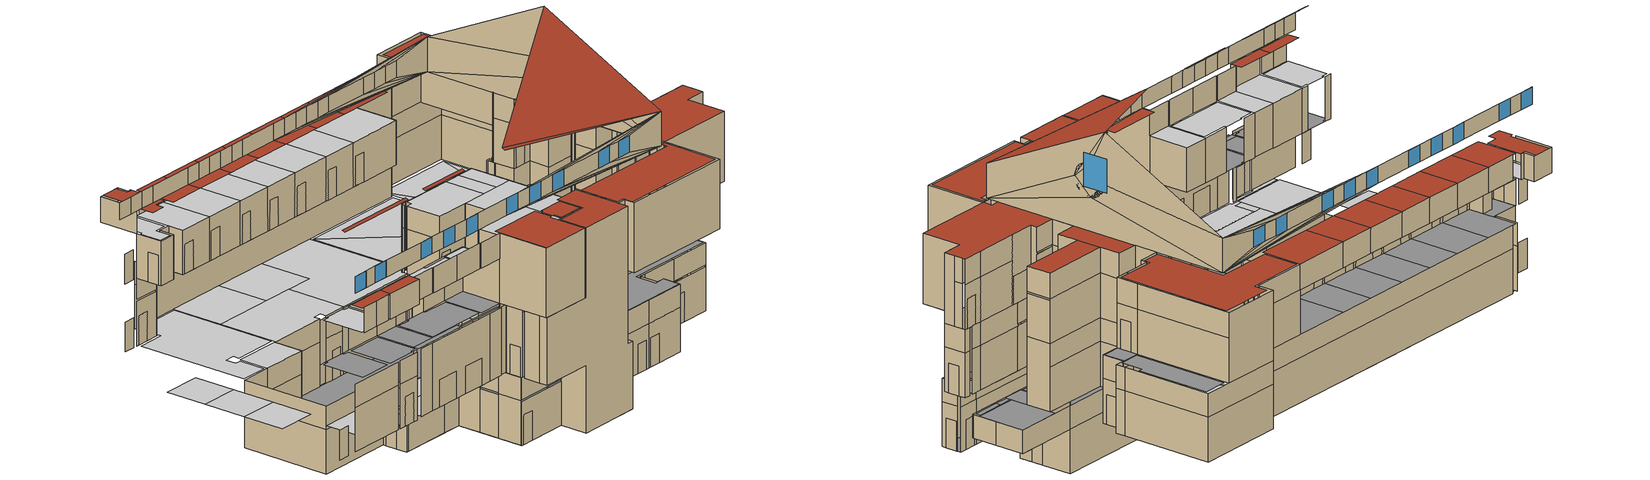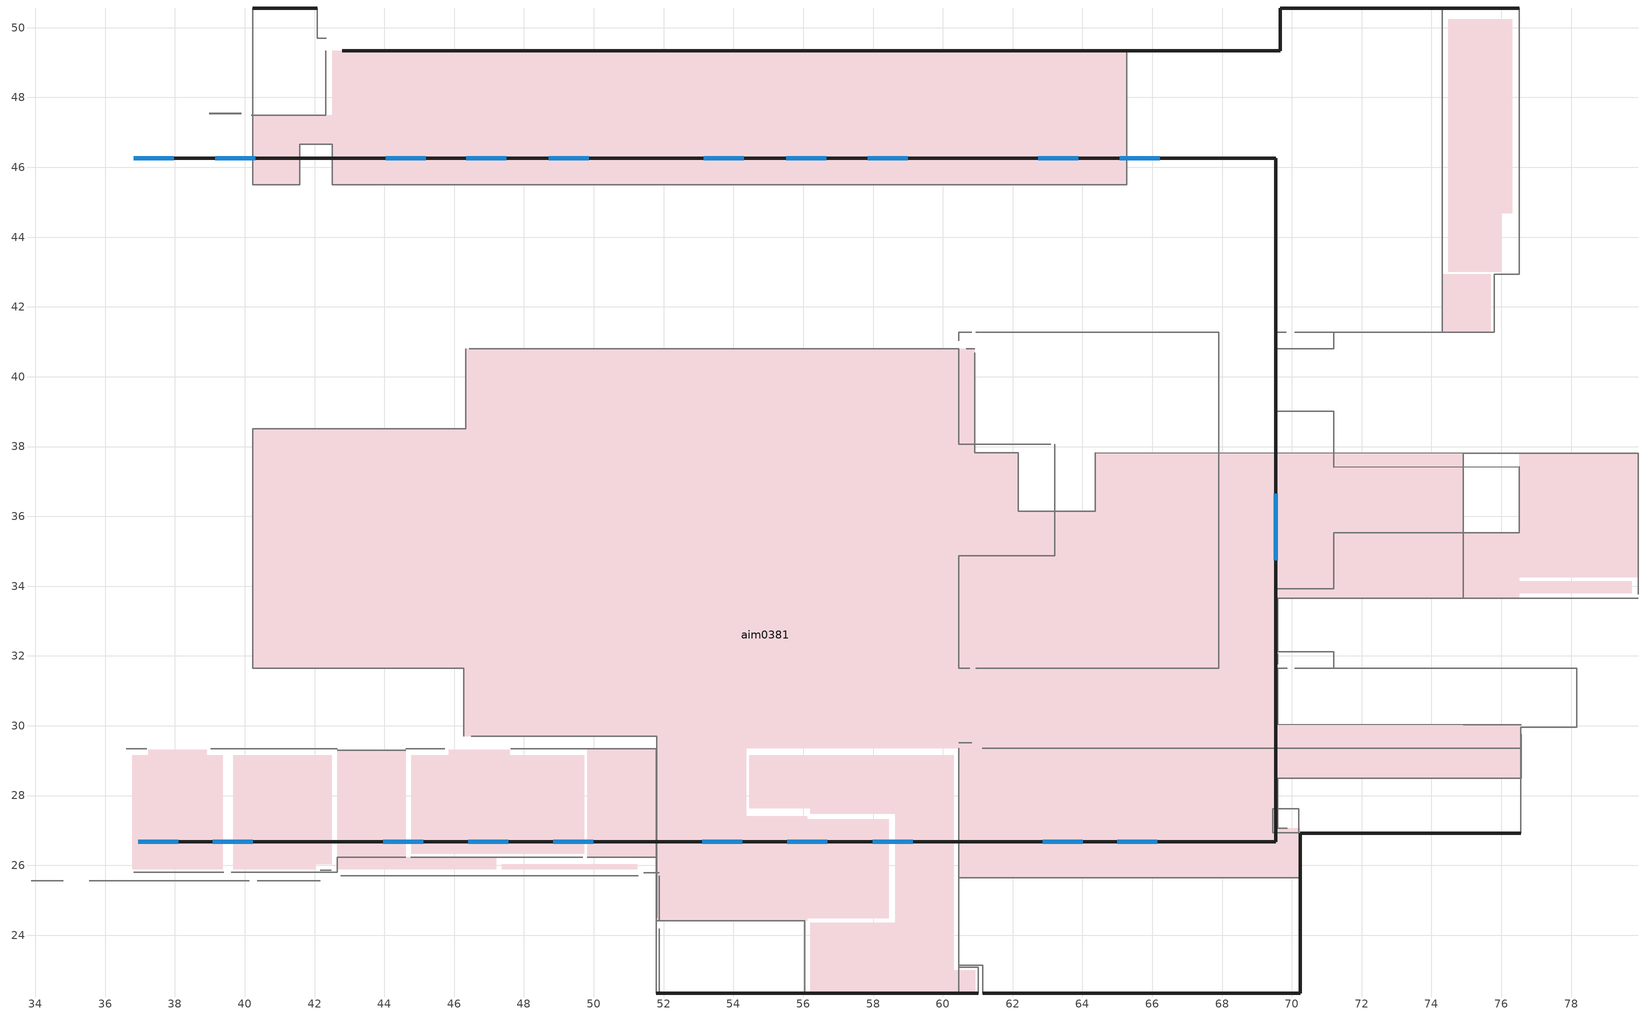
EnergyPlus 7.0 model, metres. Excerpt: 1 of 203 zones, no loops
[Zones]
aim0381
 floor to aim58890 (construction-32): 36.78,25.88 36.78,29.16 37.24,29.16 37.24,29.31 38.91,29.31 38.91,29.16 39.37,29.16 39.37,25.88 z154.23
 floor to aim59056 (construction-32): 39.67,25.88 39.67,29.16 42.49,29.16 42.49,26.04 42.04,26.04 42.04,25.88 z154.23
 floor ground (aim0083): 40.23,31.65 40.23,38.51 46.33,38.51 46.33,40.8 60.92,40.8 60.92,37.83 62.16,37.82 62.16,36.14 64.36,36.14 64.36,37.82 74.91,37.81 74.91,33.66 69.6,33.66 69.6,30.04 76.57,30.03 76.57,28.49 69.59,28.49 69.59,27.07 70.24,27.07 70.24,25.64 60.45,25.64 60.46,29.36 54.36,29.36 54.36,27.4 56.12,27.4 56.12,27.33 58.45,27.33 58.45,24.48 56.12,24.48 56.12,24.41 51.8,24.41 51.8,29.7 46.28,29.7 46.28,31.65 z144.48; 54.45,27.63 54.45,29.16 60.31,29.16 60.31,22.99 60.92,22.99 60.92,22.34 56.2,22.34 56.2,24.36 58.64,24.36 58.64,27.48 56.2,27.48 56.2,27.63 z144.48
 floor to aim10658 (construction-32): 40.23,45.5 40.23,47.5 42.51,47.5 42.51,46.66 41.58,46.66 41.58,45.5 z154.23
 floor to aim9965 (construction-32): 42.51,45.5 42.51,49.34 45.33,49.34 45.33,45.5 z154.23
 floor to aim6696 (construction-32): 42.65,25.88 42.65,26.24 47.2,26.24 47.2,25.88 z154.23
 floor to aim57907 (construction-32): 42.65,26.24 42.65,29.3 44.61,29.3 44.61,26.24 z154.23
 floor to aim57598 (construction-32): 44.78,26.34 44.78,29.16 45.84,29.16 45.84,29.31 47.6,29.31 47.6,29.16 49.73,29.16 49.73,26.34 z154.23
 floor to aim10010 (construction-32): 45.33,45.5 45.33,49.34 48.63,49.34 48.63,45.5 z154.23
 floor to aim6651 (construction-32): 47.37,25.88 47.37,26.04 51.25,26.04 51.25,25.88 z154.23
 floor to aim10055 (construction-32): 48.63,45.5 48.63,49.34 51.56,49.34 51.56,45.5 z154.23
 floor to aim57470 (construction-32): 49.82,26.24 49.82,29.34 51.8,29.34 51.8,26.24 z154.23
 floor to aim10100 (construction-32): 51.56,45.5 51.56,49.34 54.47,49.34 54.47,45.5 z154.23
 floor to aim10145 (construction-32): 54.47,45.5 54.47,49.34 57.78,49.34 57.78,45.5 z154.23
 floor to aim10190 (construction-32): 57.78,45.5 57.78,49.34 60.7,49.34 60.7,45.5 z154.23
 floor to aim6214 (construction-32): 60.46,25.73 60.46,29.36 76.56,29.36 76.56,28.7 69.38,28.7 69.38,27.02 70.24,27.02 70.24,25.73 z149.35
 floor to aim17124 (construction-32): 60.46,32.14 60.46,34.87 64.2,34.87 64.2,33.42 65.16,33.42 65.16,31.65 60.94,31.65 60.94,32.14 z149.35; 64.36,33.66 64.36,34.87 64.96,34.87 64.96,33.66 z149.35
 floor to aim16129 (construction-32): 60.46,38.07 60.46,40.8 60.92,40.8 60.92,38.07 z149.35
 floor to aim10235 (construction-32): 60.7,45.5 60.7,49.34 65.27,49.34 65.28,45.5 z154.23
 floor to aim16808 (construction-32): 63.2,34.87 63.2,36.14 64.36,36.14 64.36,34.87 z149.35; 64.36,34.87 64.36,37.82 67.9,37.82 67.9,34.87 z149.35
 floor to aim17083 (construction-32): 65.16,31.65 65.16,34.87 67.9,34.87 67.9,31.65 z149.35
 floor to aim17004 (construction-32): 71.43,33.8 71.43,35.32 74.78,35.32 74.78,33.8 z149.35; 74.91,33.66 74.91,35.53 76.51,35.53 76.51,33.66 z149.35
 floor to aim28510 (construction-32): 74.31,41.28 74.31,42.93 75.7,42.93 75.7,41.28 z154.23
 floor to aim8145 (construction-32): 74.48,43.01 74.48,50.24 76.31,50.24 76.31,44.69 76,44.69 76,43.01 z154.23
 floor to aim17332 (construction-32): 76.51,33.8 76.51,34.14 77.61,34.14 77.61,33.8 z149.35
 floor to aim7985 (construction-32): 76.51,34.26 76.51,37.81 79.92,37.81 79.92,34.26 z149.35
 floor to aim8025 (construction-32): 77.61,33.8 77.61,34.14 79.74,34.14 79.74,33.8 z149.35
 wall outside (construction-12): 37.97,46.26 36.82,46.26 / 36.96,26.67 38.11,26.67 z159.97:161.18; 39.09,26.67 40.25,26.67 / 40.31,46.26 39.15,46.26 / 47.5,46.26 46.34,46.26 / 46.41,26.67 47.56,26.67 / 53.11,26.67 54.27,26.67 / 54.3,46.26 53.15,46.26 z159.98:161.2; 43.97,26.67 45.12,26.67 / 45.18,46.26 44.03,46.26 / 49.86,46.26 48.7,46.26 / 48.84,26.67 50,26.67 / 56.67,46.26 55.51,46.26 / 55.55,26.67 56.7,26.67 / 59,46.26 57.85,46.26 / 57.99,26.67 59.14,26.67 / 63.88,46.26 62.72,46.26 / 62.86,26.67 64.02,26.67 / 65,26.67 66.15,26.67 / 66.22,46.26 65.06,46.26 z159.97:161.19; 69.54,33.99,162.88 69.54,34,162.76 69.54,34.02,162.64 69.54,34.05,162.52 69.54,34.09,162.4 69.54,34.14,162.29 69.54,34.21,162.19 69.54,34.28,162.09 69.54,34.37,162 69.54,34.46,161.92 69.54,34.56,161.85 69.54,34.67,161.79 69.54,34.79,161.74 69.54,34.9,161.7 69.54,35.02,161.68 69.54,35.15,161.67 69.54,35.27,161.67 69.54,35.39,161.68 69.54,35.51,161.7 69.54,35.63,161.74 69.54,35.75,161.79 69.54,35.85,161.85 69.54,35.96,161.92 69.54,36.05,162 69.54,36.13,162.09 69.54,36.21,162.19 69.54,36.28,162.29 69.54,36.33,162.4 69.54,36.37,162.52 69.54,36.4,162.64 69.54,36.42,162.76 69.54,36.43,162.88 69.54,36.42,163.01 69.54,36.4,163.13 69.54,36.37,163.25 69.54,36.33,163.36 69.54,36.28,163.48 69.54,36.21,163.58 69.54,36.13,163.68 69.54,36.05,163.77 69.54,35.96,163.85 69.54,35.85,163.92 69.54,35.75,163.98 69.54,35.63,164.03 69.54,35.51,164.06 69.54,35.39,164.09 69.54,35.27,164.1 69.54,35.15,164.1 69.54,35.02,164.09 69.54,34.9,164.06 69.54,34.79,164.03 69.54,34.67,163.98 69.54,34.56,163.92 69.54,34.46,163.85 69.54,34.37,163.77 69.54,34.28,163.68 69.54,34.21,163.58 69.54,34.14,163.48 69.54,34.09,163.36 69.54,34.05,163.25 69.54,34.02,163.13 69.54,34,163.01
 wall outside (aim0014): 42.08,50.56 40.23,50.56 / 69.67,49.34 65.27,49.34 60.7,49.34 57.78,49.34 54.47,49.34 51.56,49.34 48.63,49.34 45.33,49.34 42.79,49.34 z157.43:159.26; 76.51,50.56 69.67,50.56 69.67,49.34 42.79,49.34 z149.35:152.55; 76.51,50.56 69.67,50.56 69.67,49.34 42.79,49.34 z152.55:154.23; 51.8,22.34 55.87,22.34 / 61.15,22.34 70.24,22.34 70.24,26.92 76.56,26.92 / 74.31,50.56 69.67,50.56 69.67,49.34 z154.23:159.26; 57.85,46.26 56.67,46.26 / 56.7,26.67 57.99,26.67 / 62.72,46.26 59,46.26 / 59.14,26.67 62.86,26.67 / 65.06,46.26 63.88,46.26 / 64.02,26.67 65,26.67 z159.97:161.19; 69.67,49.34 65.27,49.34 z154.23:157.43; 70.24,25.64 70.24,26.92 z144.48:147.68; 70.24,25.64 70.24,26.92 z147.68:149.35; 37.97,46.26,159.97 37.97,46.26,161.18 39.15,46.26,161.2 39.15,46.26,159.98; 38.11,26.67,159.97 39.09,26.67,159.98 39.09,26.67,161.2 38.11,26.67,161.18; 40.25,26.67,159.98 43.97,26.67,159.97 43.97,26.67,161.19 40.25,26.67,161.2; 40.31,46.26,159.98 40.31,46.26,161.2 44.03,46.26,161.19 44.03,46.26,159.97; 45.12,26.67,159.97 46.41,26.67,159.98 46.41,26.67,161.2 45.12,26.67,161.19; 45.18,46.26,159.97 45.18,46.26,161.19 46.34,46.26,161.2 46.34,46.26,159.98; 47.5,46.26,159.98 47.5,46.26,161.2 48.7,46.26,161.19 48.7,46.26,159.97; 47.56,26.67,159.98 48.84,26.67,159.97 48.84,26.67,161.19 47.56,26.67,161.2; 49.86,46.26,159.97 49.86,46.26,161.19 53.15,46.26,161.2 53.15,46.26,159.98; 50,26.67,159.97 53.11,26.67,159.98 53.11,26.67,161.2 50,26.67,161.19; 51.87,22.34,149.35 56.04,22.34,149.35 56.04,22.34,144.48 61.02,22.34,144.48 61.02,22.34,149.35 60.46,22.34,149.35 60.46,22.34,154.23 60.46,22.34,159.26 56.03,22.34,159.26 56.03,22.34,154.23 51.87,22.34,154.23; 53.11,26.67,159.98 69.54,26.67,159.26 55.55,26.67,159.97 54.27,26.67,159.98; 53.15,46.26,159.98 54.3,46.26,159.98 55.51,46.26,159.97 69.54,46.26,159.26; 54.27,26.67,159.98 55.55,26.67,159.97 55.55,26.67,161.19 54.27,26.67,161.2; 54.27,26.67,161.2 55.55,26.67,161.19 56.7,26.67,161.19 69.54,26.67,161.76; 54.3,46.26,159.98 54.3,46.26,161.2 55.51,46.26,161.19 55.51,46.26,159.97; 54.3,46.26,161.2 69.54,46.26,161.76 56.67,46.26,161.19 55.51,46.26,161.19; 55.51,46.26,159.97 56.67,46.26,159.97 57.85,46.26,159.97 69.54,46.26,159.26; 55.55,26.67,159.97 69.54,26.67,159.26 57.99,26.67,159.97 56.7,26.67,159.97; 57.85,46.26,159.97 59,46.26,159.97 62.72,46.26,159.97 69.54,46.26,159.26; 57.99,26.67,161.19 59.14,26.67,161.19 62.86,26.67,161.19 69.54,26.67,161.76; 59,46.26,161.19 69.54,46.26,161.76 63.88,46.26,161.19 62.72,46.26,161.19; 59.14,26.67,159.97 69.54,26.67,159.26 64.02,26.67,159.97 62.86,26.67,159.97; 62.72,46.26,159.97 63.88,46.26,159.97 65.06,46.26,159.97 69.54,46.26,159.26; 62.86,26.67,161.19 64.02,26.67,161.19 65,26.67,161.19 69.54,26.67,161.76; 63.88,46.26,161.19 69.54,46.26,161.76 66.22,46.26,161.19 65.06,46.26,161.19; 64.02,26.67,159.97 69.54,26.67,159.26 66.15,26.67,159.97 65,26.67,159.97; 65,26.67,161.19 66.15,26.67,161.19 69.54,26.67,161.76; 65.06,46.26,159.97 66.22,46.26,159.97 69.54,46.26,159.26; 66.15,26.67,159.97 69.54,26.67,159.26 69.54,26.67,161.76 66.15,26.67,161.19; 66.22,46.26,159.97 66.22,46.26,161.19 69.54,46.26,161.76 69.54,46.26,159.26; 69.54,26.67,159.26 69.54,35.27,161.67 69.54,33.99,162.88; 69.54,26.67,159.26 69.54,46.26,159.26 69.54,35.27,161.67; 69.54,26.67,159.26 69.54,33.99,162.88 69.54,36.47,166.65 69.54,26.67,161.76; 69.54,33.99,162.88 69.54,35.27,164.1 69.54,36.47,166.65; 69.54,35.27,161.67 69.54,46.26,159.26 69.54,46.26,161.76 69.54,36.43,162.88; 69.54,35.27,164.1 69.54,36.43,162.88 69.54,46.26,161.76 69.54,36.47,166.65
 wall to aim6531 (construction-31): 33.88,25.56 34.8,25.56 / 40.88,25.56 41.79,25.56 z149.35:151.49; 35.55,25.56 40.13,25.56 z149.35:152.55; 40.88,25.56,149.35 40.88,25.56,151.49 41.79,25.56,151.49 41.79,25.56,149.35 42.16,25.56,149.35 42.16,25.56,152.55 40.36,25.56,152.55 40.36,25.56,149.35
 wall to aim6571 (construction-31): 35.55,25.56 40.13,25.56 / 40.36,25.56 42.16,25.56 z152.55:154.23
 wall to aim58890 (construction-31): 36.61,29.34 37.19,29.34 / 39.02,29.34 39.61,29.34 z154.23:157.43
 wall to aim6871 (construction-31): 36.82,25.81 38.11,25.81 z157.43:159.26
 wall to aim6741 (construction-31): 38.11,25.81 39.4,25.81 / 39.61,25.81 42.65,25.81 z157.43:159.26
 wall to aim10450 (construction-31): 39.9,47.53 38.99,47.53 z149.35:151.49; 39.9,47.55 38.99,47.55 z154.23:156.36; 40.23,50.56 40.23,47.55 z157.43:159.26
 wall to aim59056 (construction-31): 39.61,29.34 42.65,29.34 z154.23:157.43
 wall to aim10581 (construction-31): 42.32,47.5 40.19,47.5 z152.73:154.23; 41.31,47.5 40.39,47.5 z149.35:151.49; 42.32,49.34 42.32,47.5 z149.35:152.55; 42.32,49.34 42.32,47.5 z152.55:154.23; 40.19,47.5,149.35 40.19,47.5,152.58 42.32,47.5,152.58 42.32,47.5,149.35 41.31,47.5,149.35 41.31,47.5,151.49 40.39,47.5,151.49 40.39,47.5,149.35
 wall to aim15365 (construction-31): 40.23,38.51 40.23,31.65 46.28,31.65 z144.48:147.68; 40.23,38.51 40.23,31.65 46.28,31.65 46.28,29.7 z147.68:149.35; 46.28,31.44 46.28,30.52 z144.48:146.61; 46.28,29.7,147.68 46.28,31.65,147.68 46.28,31.65,144.48 46.28,31.44,144.48 46.28,31.44,146.61 46.28,30.52,146.61 46.28,30.52,144.48 46.28,29.7,144.48
 wall to aim9221 (construction-31): 42.65,38.51 40.23,38.51 z144.48:147.68
 wall to aim9438 (construction-31): 42.65,38.51 40.23,38.51 z147.68:149.35
 wall to aim10658 (construction-31): 42.51,46.66 41.58,46.66 41.58,45.5 40.23,45.5 z154.23:157.43; 40.23,45.71 40.23,46.63 z154.23:156.36; 40.23,45.5,154.23 40.23,45.71,154.23 40.23,45.71,156.36 40.23,46.63,156.36 40.23,46.63,154.23 40.23,47.55,154.23 40.23,47.55,157.43 40.23,45.5,157.43
 wall to aim10402 (construction-31): 42.34,49.7 42.08,49.7 42.08,50.56 z157.43:159.26
 wall to aim18526 (construction-31): 42.16,25.86 42.47,25.86 / 42.75,25.71 43.94,25.71 z149.35:154.23
 wall to aim9965 (construction-31): 42.51,45.5 42.51,46.66 z154.23:157.43; 43.65,45.5 42.74,45.5 z154.23:156.36; 42.51,45.5,154.23 42.51,45.5,157.43 45.33,45.5,157.43 45.33,45.5,154.23 43.65,45.5,154.23 43.65,45.5,156.36 42.74,45.5,156.36 42.74,45.5,154.23
 wall to aim6831 (construction-31): 42.65,25.81 42.65,26.24 44.61,26.24 / 44.76,26.24 47.2,26.24 z157.43:159.26
 wall to aim57907 (construction-31): 42.65,29.3 44.61,29.3 z154.23:157.43
 wall to aim49198 (construction-31): 46.33,40.8 46.33,38.51 42.65,38.51 z144.48:147.68
 wall to aim16524 (construction-31): 46.33,40.8 46.33,38.51 42.65,38.51 z147.68:149.35
 wall to aim6411 (construction-31): 44.7,25.71 46.53,25.71 / 47.44,25.71 49.27,25.71 z149.35:151.33; 43.94,25.71,149.35 44.7,25.71,149.35 44.7,25.71,151.33 46.53,25.71,151.33 46.53,25.71,149.35 47.44,25.71,149.35 47.44,25.71,151.33 49.27,25.71,151.33 49.27,25.71,149.35 50.03,25.71,149.35 50.03,25.71,154.23 43.94,25.71,154.23
 wall to aim57598 (construction-31): 44.61,29.34 45.72,29.34 / 47.63,29.34 49.82,29.34 z154.23:157.43
 wall to aim10010 (construction-31): 46.46,45.5 45.55,45.5 z154.23:156.36; 45.33,45.5,154.23 45.33,45.5,157.43 48.63,45.5,157.43 48.63,45.5,154.23 46.46,45.5,154.23 46.46,45.5,156.36 45.55,45.5,156.36 45.55,45.5,154.23
 wall to aim49580 (construction-31): 51.13,40.8 46.43,40.8 z144.48:147.68; 53.39,40.8 52.47,40.8 z144.48:146.61; 51.8,40.8,147.68 53.65,40.8,147.68 53.65,40.8,144.48 53.39,40.8,144.48 53.39,40.8,146.61 52.47,40.8,146.61 52.47,40.8,144.48 51.8,40.8,144.48
 wall to aim15680 (construction-31): 51.13,40.8 46.43,40.8 / 53.65,40.8 51.8,40.8 z147.68:149.35
 wall to aim41931 (construction-31): 46.49,29.7 50.3,29.7 z144.48:147.68
 wall to aim17971 (construction-31): 46.49,29.7 50.3,29.7 z147.68:149.35
 wall to aim6651 (construction-31): 47.2,26.24 49.69,26.24 / 49.82,26.24 51.8,26.24 z157.43:159.26; 51.8,26.24 51.8,22.34 z154.23:159.26
 wall to aim10055 (construction-31): 49.75,45.5 48.84,45.5 z154.23:156.36; 48.63,45.5,154.23 48.63,45.5,157.43 51.56,45.5,157.43 51.56,45.5,154.23 49.75,45.5,154.23 49.75,45.5,156.36 48.84,45.5,156.36 48.84,45.5,154.23
 wall to aim57470 (construction-31): 49.82,29.34 51.8,29.34 51.8,26.24 z154.23:157.43
 wall to aim6371 (construction-31): 50.03,25.71 51.28,25.71 / 51.43,25.79 51.87,25.79 / 51.87,24.19 51.87,22.97 z149.35:154.23; 51.87,25.44 51.87,24.53 z149.35:151.49; 51.87,24.42,149.35 51.87,24.42,154.23 51.87,25.71,154.23 51.87,25.71,149.35 51.87,25.44,149.35 51.87,25.44,151.49 51.87,24.53,151.49 51.87,24.53,149.35
 wall to aim41330 (construction-31): 50.3,29.7 51.8,29.7 51.8,27.89 z144.48:147.68
 wall to aim17930 (construction-31): 50.3,29.7 51.8,29.7 51.8,27.89 z147.68:149.35
 wall to aim49731 (construction-31): 51.8,40.8 51.13,40.8 z144.55:149.13
 wall to aim10100 (construction-31): 52.69,45.5 51.77,45.5 z154.23:156.36; 51.56,45.5,154.23 51.56,45.5,157.43 54.47,45.5,157.43 54.47,45.5,154.23 52.69,45.5,154.23 52.69,45.5,156.36 51.77,45.5,156.36 51.77,45.5,154.23
 wall to aim5677 (construction-31): 51.8,24.41 56.04,24.41 z147.78:149.35; 52.01,24.41 52.92,24.41 z144.48:146.61; 56.04,24.41 56.04,22.34 z144.48:149.35; 51.8,24.41,144.48 52.01,24.41,144.48 52.01,24.41,146.61 52.92,24.41,146.61 52.92,24.41,144.48 56.04,24.41,144.48 56.04,24.41,147.63 51.8,24.41,147.63
 wall to aim5722 (construction-31): 51.8,26.32 51.8,24.51 z144.48:147.68
 wall to aim6054 (construction-31): 51.8,26.32 51.8,24.51 z147.68:149.35
 wall to aim18300 (construction-31): 51.8,27.89 51.8,26.32 z144.48:147.63; 51.8,27.89 51.8,26.32 z147.78:149.35
 wall to aim6331 (construction-31): 51.87,22.97 51.87,22.34 z149.35:154.23
 wall to aim9356 (construction-31): 60.46,40.8 53.65,40.8 z144.48:147.63; 60.46,40.8 53.65,40.8 z147.78:149.35
 wall to aim10145 (construction-31): 55.63,45.5 54.71,45.5 z154.23:156.36; 54.47,45.5,154.23 54.47,45.5,157.43 57.78,45.5,157.43 57.78,45.5,154.23 55.63,45.5,154.23 55.63,45.5,156.36 54.71,45.5,156.36 54.71,45.5,154.23
 wall to aim10190 (construction-31): 58.91,45.5 57.99,45.5 z154.23:156.36; 57.78,45.5,154.23 57.78,45.5,157.43 60.7,45.5,157.43 60.7,45.5,154.23 58.91,45.5,154.23 58.91,45.5,156.36 57.99,45.5,156.36 57.99,45.5,154.23
 wall to aim5497 (construction-31): 61.02,22.34 61.02,23.08 60.45,23.08 z144.48:147.68; 60.45,23.25 60.45,24.17 / 62.57,25.64 63.48,25.64 z144.48:146.61; 60.45,23.25,144.48 60.45,23.25,146.61 60.45,24.17,146.61 60.45,24.17,144.48 60.45,25.64,144.48 60.45,25.64,147.68 60.45,23.08,147.68 60.45,23.08,144.48; 62.57,25.64,144.48 62.57,25.64,146.61 63.48,25.64,146.61 63.48,25.64,144.48 63.7,25.64,144.48 63.7,25.64,147.68 60.45,25.64,147.68 60.45,25.64,144.48
 wall to aim6014 (construction-31): 61.02,22.34 61.02,23.08 60.45,23.08 60.45,25.64 63.7,25.64 z147.68:149.35
 wall to aim6611 (construction-31): 60.46,22.34 60.46,23.14 61.15,23.14 61.15,22.34 z154.23:159.26
 wall to aim6291 (construction-31): 60.46,22.34 60.46,22.83 z149.35:154.23
 wall to aim6214 (construction-31): 60.46,22.99 60.46,29.36 / 60.46,29.51 60.82,29.51 z149.35:152.55; 60.46,22.99 60.46,29.36 / 60.46,29.51 60.82,29.51 / 61.13,29.36 76.56,29.36 z152.55:154.23; 68.47,29.36 69.39,29.36 / 69.82,29.36 70.73,29.36 z149.35:151.49; 61.13,29.36,149.35 68.47,29.36,149.35 68.47,29.36,151.49 69.39,29.36,151.49 69.39,29.36,149.35 69.82,29.36,149.35 69.82,29.36,151.49 70.73,29.36,151.49 70.73,29.36,149.35 76.56,29.36,149.35 76.56,29.36,152.55 61.13,29.36,152.55
 wall to aim26067 (construction-31): 60.77,31.65 60.46,31.65 z149.35:152.55; 60.46,31.65 60.46,32.14 z149.5:153.93; 60.77,31.65 60.46,31.65 z152.55:154.23
 wall to aim17124 (construction-31): 60.46,32.14 60.46,34.87 / 65.16,31.65 60.94,31.65 z149.35:152.55; 60.67,34.87 61.59,34.87 z149.35:151.49; 60.67,34.87,149.35 60.67,34.87,151.49 61.59,34.87,151.49 61.59,34.87,149.35 63.2,34.87,149.35 63.2,34.87,152.58 60.46,34.87,152.58 60.46,34.87,149.35
 wall to aim26222 (construction-31): 60.46,32.14 60.46,34.87 / 65.16,31.65 60.94,31.65 z152.55:154.23; 60.46,34.87 63.2,34.87 z152.73:154.23
 wall to aim16129 (construction-31): 60.46,38.07 60.46,40.8 / 60.94,41.27 65.16,41.28 z149.35:152.55; 61.59,38.07 60.67,38.07 z149.35:151.49; 60.46,38.07,149.35 60.46,38.07,152.55 63.09,38.07,152.55 63.09,38.07,149.35 61.59,38.07,149.35 61.59,38.07,151.49 60.67,38.07,151.49 60.67,38.07,149.35
 wall to aim25120 (construction-31): 63.09,38.07 60.46,38.07 60.46,40.8 / 60.94,41.27 65.16,41.28 z152.55:154.23
 wall to aim25079 (construction-31): 60.46,41.03 60.46,41.27 60.83,41.27 z149.35:152.55; 60.46,41.03 60.46,41.27 60.83,41.27 z152.55:154.23
 wall to aim45914 (construction-31): 60.92,40.8 60.67,40.8 z144.48:149.35
 wall to aim10235 (construction-31): 61.83,45.5 60.91,45.5 z154.23:156.36; 65.27,49.34 65.28,45.5 z154.23:157.43; 60.7,45.5,154.23 60.7,45.5,157.43 65.28,45.5,157.43 65.28,45.5,154.23 61.83,45.5,154.23 61.83,45.5,156.36 60.91,45.5,156.36 60.91,45.5,154.23
 wall to aim16612 (construction-31): 62.16,37.82 60.92,37.83 z144.48:147.68; 62.16,37.82 60.92,37.83 z147.68:149.35; 60.92,38.07 60.92,38.99 z144.48:146.61; 60.92,37.83,144.48 60.92,38.07,144.48 60.92,38.07,146.61 60.92,38.99,146.61 60.92,38.99,144.48 60.92,39.56,144.48 60.92,39.56,149.35 60.92,37.83,149.35
 wall to aim7484 (construction-31): 60.92,39.56 60.92,40.68 z144.48:149.35; 74.91,37.81 64.36,37.82 z144.48:147.68; 79.92,37.81 74.91,37.81 64.36,37.82 z147.68:149.35
 wall to aim45316 (construction-31): 64.36,37.82 64.36,36.14 62.16,36.14 z144.48:147.68; 62.16,36.66 62.16,37.57 z144.48:146.61; 62.16,36.14,144.48 62.16,36.66,144.48 62.16,36.66,146.61 62.16,37.57,146.61 62.16,37.57,144.48 62.16,37.82,144.48 62.16,37.82,147.68 62.16,36.14,147.68
 wall to aim16887 (construction-31): 64.36,37.82 64.36,36.14 62.16,36.14 62.16,37.82 z147.68:149.35
 wall to aim16808 (construction-31): 63.2,35.08 63.2,35.99 z149.35:151.49; 67.9,38.07 67.9,34.87 z149.35:152.55; 63.2,34.87,149.35 63.2,35.08,149.35 63.2,35.08,151.49 63.2,35.99,151.49 63.2,35.99,149.35 63.2,38.07,149.35 63.2,38.07,152.55 63.2,34.87,152.55
 wall to aim25988 (construction-31): 63.2,34.87 63.2,38.07 / 67.9,38.07 67.9,34.87 z152.55:154.23
 wall to aim5452 (construction-31): 65.74,25.64 66.66,25.64 z144.48:146.61; 65.74,25.64,144.48 65.74,25.64,146.61 66.66,25.64,146.61 66.66,25.64,144.48 66.87,25.64,144.48 66.87,25.64,147.68 63.7,25.64,147.68 63.7,25.64,144.48
 wall to aim5974 (construction-31): 63.7,25.64 66.87,25.64 z147.68:149.35
 wall to aim17083 (construction-31): 67.9,31.65 65.16,31.65 z149.35:152.55; 67.9,32.78 67.9,31.87 z149.35:151.49; 67.9,31.65,152.55 67.9,34.87,152.55 67.9,34.87,149.35 67.9,32.78,149.35 67.9,32.78,151.49 67.9,31.87,151.49 67.9,31.87,149.35 67.9,31.65,149.35
 wall to aim25947 (construction-31): 67.9,34.87 67.9,31.65 65.16,31.65 z152.55:154.23
 wall to aim16088 (construction-31): 65.16,41.28 66.5,41.28 z149.35:152.55
 wall to aim25620 (construction-31): 65.16,41.28 66.5,41.28 z152.55:154.23
 wall to aim16047 (construction-31): 66.5,41.28 67.9,41.28 z149.35:152.55; 67.9,41.06 67.9,40.15 z149.35:151.49; 67.9,38.07,152.55 67.9,41.28,152.55 67.9,41.28,149.35 67.9,41.06,149.35 67.9,41.06,151.49 67.9,40.15,151.49 67.9,40.15,149.35 67.9,38.07,149.35
 wall to aim25579 (construction-31): 66.5,41.28 67.9,41.28 67.9,38.07 z152.55:154.23
 wall to aim5407 (construction-31): 67.07,25.64 67.99,25.64 z144.48:146.61; 67.07,25.64,144.48 67.07,25.64,146.61 67.99,25.64,146.61 67.99,25.64,144.48 70.24,25.64,144.48 70.24,25.64,147.68 66.87,25.64,147.68 66.87,25.64,144.48
 wall to aim5934 (construction-31): 66.87,25.64 70.24,25.64 z147.68:149.35
 wall to aim56523 (construction-31): 69.45,26.93 69.45,27.62 70.2,27.62 70.19,26.93 69.45,26.93 z154.23:159.26
 wall to aim23002 (construction-31): 69.87,31.65 69.55,31.65 69.55,32.25 z149.35:152.55; 69.87,31.65 69.55,31.65 69.55,32.25 z152.55:154.23
 wall to aim17004 (construction-31): 69.55,32.39 69.55,33.93 / 71.2,33.93 71.2,35.53 76.51,35.53 / 76.51,31.65 72.6,31.65 z149.35:152.55; 69.82,33.93 70.73,33.93 z149.35:151.49; 69.82,33.93,149.35 69.82,33.93,151.49 70.73,33.93,151.49 70.73,33.93,149.35 71.2,33.93,149.35 71.2,33.93,152.55 69.55,33.93,152.55 69.55,33.93,149.35
 wall to aim22809 (construction-31): 69.55,32.39 69.55,33.93 71.2,33.93 71.2,35.53 76.51,35.53 / 76.51,31.65 72.6,31.65 z152.55:154.23
 wall to aim15953 (construction-31): 69.55,39.01 69.55,40.54 / 76.51,37.42 71.2,37.41 71.2,39.01 / 72.66,41.28 75.8,41.28 z149.35:152.55; 70.62,39.01 69.7,39.01 z149.35:151.49; 69.55,39.01,152.55 71.2,39.01,152.55 71.2,39.01,149.35 70.62,39.01,149.35 70.62,39.01,151.49 69.7,39.01,151.49 69.7,39.01,149.35 69.55,39.01,149.35
 wall to aim21643 (construction-31): 76.51,37.42 71.2,37.41 71.2,39.01 69.55,39.01 69.55,40.54 / 72.66,41.28 75.8,41.28 z152.55:154.23
 wall to aim21526 (construction-31): 69.55,40.67 69.55,41.28 69.84,41.28 z149.35:152.55; 69.55,40.67 69.55,41.28 69.84,41.28 z152.55:154.23
 wall to aim30089 (construction-31): 69.55,32.13 69.55,33.93 / 71.2,33.93 71.2,35.53 76.51,35.53 / 76.51,31.65 73.18,31.65 z154.23:157.43; 71.2,32.13 69.55,32.13 z154.23:157.3; 69.77,33.93 70.68,33.93 z154.23:156.36; 69.77,33.93,154.23 69.77,33.93,156.36 70.68,33.93,156.36 70.68,33.93,154.23 71.2,33.93,154.23 71.2,33.93,157.43 69.55,33.93,157.43 69.55,33.93,154.23
 wall to aim30211 (construction-31): 69.55,32.13 69.55,33.93 71.2,33.93 71.2,35.53 76.51,35.53 / 76.51,31.65 73.18,31.65 z157.43:159.26; 71.2,32.13 69.55,32.13 z157.45:159.26
 wall to aim29271 (construction-31): 69.55,39.01 69.55,40.8 71.2,40.8 / 76.51,37.42 71.2,37.41 71.2,39.01 / 73.29,41.28 74.31,41.28 z154.23:157.43; 70.69,39.01 69.78,39.01 z154.23:156.36; 69.55,39.01,157.43 71.2,39.01,157.43 71.2,39.01,154.23 70.69,39.01,154.23 70.69,39.01,156.36 69.78,39.01,156.36 69.78,39.01,154.23 69.55,39.01,154.23
 wall to aim29317 (construction-31): 76.51,37.42 71.2,37.41 71.2,39.01 69.55,39.01 69.55,40.8 71.2,40.8 / 73.29,41.28 74.31,41.28 z157.43:159.26
 wall to aim18259 (construction-31): 69.87,27.07 69.59,27.07 69.59,28.49 z144.48:147.68; 69.87,27.07 69.59,27.07 69.59,28.49 z147.68:149.35; 69.59,28.49 70.08,28.49 z144.48:147.63; 69.59,28.49 70.08,28.49 z147.78:149.35
 wall to aim38115 (construction-31): 74.91,30.04 69.6,30.04 69.6,31.65 / 69.6,33.66 74.91,33.66 z144.48:147.68; 69.6,32.42 69.6,33.34 z144.48:146.61; 69.6,32.42,144.48 69.6,32.42,146.61 69.6,33.34,146.61 69.6,33.34,144.48 69.6,33.66,144.48 69.6,33.66,147.68 69.6,32.14,147.68 69.6,32.14,144.48
 wall to aim17496 (construction-31): 74.91,30.04 69.6,30.04 69.6,31.65 / 69.6,32.14 69.6,33.66 74.91,33.66 z147.68:149.35
 wall to aim38716 (construction-31): 69.6,31.76 69.6,32.06 z144.48:147.68; 69.6,31.76 69.6,32.06 z147.68:149.35
 wall to aim7325 (construction-31): 70.08,28.49 73.16,28.49 z147.78:149.35; 72.04,28.49 72.95,28.49 z144.48:146.61; 70.08,28.49,144.48 72.04,28.49,144.48 72.04,28.49,146.61 72.95,28.49,146.61 72.95,28.49,144.48 73.16,28.49,144.48 73.16,28.49,147.63 70.08,28.49,147.63
 wall to aim17543 (construction-31): 72.6,31.65 70.08,31.65 z149.35:152.58; 72.6,31.65 70.08,31.65 z152.73:154.23
 wall to aim16006 (construction-31): 70.08,41.28 72.57,41.28 z152.73:154.23; 70.43,41.28 72.26,41.28 z149.35:151.49; 70.43,41.28,149.35 70.43,41.28,151.49 72.26,41.28,151.49 72.26,41.28,149.35 72.57,41.28,149.35 72.57,41.28,152.58 70.08,41.28,152.58 70.08,41.28,149.35
 wall to aim30328 (construction-31): 71.2,31.65 71.2,32.13 z154.23:159.26; 73.06,31.65 71.33,31.65 z154.23:156.26; 71.2,31.65,159.26 73.18,31.65,159.26 73.18,31.65,154.23 73.06,31.65,154.23 73.06,31.65,156.26 71.33,31.65,156.26 71.33,31.65,154.23 71.2,31.65,154.23
 wall to aim29434 (construction-31): 71.2,40.8 71.2,41.28 73.14,41.28 z154.23:157.43; 71.2,40.8 71.2,41.28 73.14,41.28 z157.43:159.26
 wall to aim7280 (construction-31): 73.16,28.49 76.57,28.49 z147.78:149.35; 73.37,28.49 74.29,28.49 z144.48:146.61; 73.16,28.49,144.48 73.37,28.49,144.48 73.37,28.49,146.61 74.29,28.49,146.61 74.29,28.49,144.48 76.57,28.49,144.48 76.57,28.49,147.63 73.16,28.49,147.63
 wall to aim28510 (construction-31): 74.31,41.51 74.31,42.42 / 77.95,31.65 77.03,31.65 z154.23:156.36; 76.51,35.53 76.51,37.42 z154.23:157.3; 74.31,41.28,154.23 74.31,41.51,154.23 74.31,41.51,156.36 74.31,42.42,156.36 74.31,42.42,154.23 74.31,42.93,154.23 74.31,42.93,157.43 74.31,41.28,157.43; 76.51,31.65,157.43 78.16,31.65,157.43 78.16,31.65,154.23 77.95,31.65,154.23 77.95,31.65,156.36 77.03,31.65,156.36 77.03,31.65,154.23 76.51,31.65,154.23
 wall to aim28669 (construction-31): 74.31,41.28 74.31,42.93 / 78.16,31.65 76.51,31.65 z157.43:159.26; 76.51,35.53 76.51,37.42 z157.45:159.26
 wall to aim8145 (construction-31): 74.31,42.93 74.31,50.56 z154.23:157.43; 74.31,42.93 74.31,50.56 z157.43:159.26
 wall to aim37585 (construction-31): 76.04,30.03 75.13,30.04 z144.48:146.61; 74.91,30.04,147.68 76.57,30.03,147.68 76.57,30.03,144.48 76.04,30.03,144.48 76.04,30.03,146.61 75.13,30.04,146.61 75.13,30.04,144.48 74.91,30.04,144.48
 wall to aim17373 (construction-31): 76.57,30.03 74.91,30.04 / 74.91,33.66 79.92,33.66 z147.68:149.35
 wall to aim37698 (construction-31): 74.91,34.62 74.91,35.54 z144.48:146.61; 74.91,33.66,144.48 74.91,34.62,144.48 74.91,34.62,146.61 74.91,35.54,146.61 74.91,35.54,144.48 74.91,37.81,144.48 74.91,37.81,147.68 74.91,33.66,147.68
 wall to aim15850 (construction-31): 75.8,41.51 75.8,42.42 z149.35:151.49; 75.8,42.93 76.51,42.93 76.51,43.63 z149.35:152.55; 75.8,41.28,149.35 75.8,41.51,149.35 75.8,41.51,151.49 75.8,42.42,151.49 75.8,42.42,149.35 75.8,42.93,149.35 75.8,42.93,152.55 75.8,41.28,152.55
 wall to aim19735 (construction-31): 75.8,41.28 75.8,42.93 76.51,42.93 76.51,43.63 z152.55:154.23
 wall to aim17332 (construction-31): 77.39,31.65 76.51,31.65 z149.35:152.55; 77.39,31.65 76.51,31.65 z152.55:154.23
 wall to aim7985 (construction-31): 76.51,35.53 76.51,37.42 z149.35:154.23
 wall to aim8678 (construction-31): 76.51,43.63 76.51,50.56 z149.35:152.55
 wall to aim8832 (construction-31): 76.51,43.63 76.51,50.56 z152.55:154.23
 wall to aim7223 (construction-31): 76.56,29.36 76.56,29.96 z149.35:152.55; 76.56,29.36 76.56,29.96 78.16,29.96 z152.55:154.23; 76.56,26.92 76.56,29.96 z154.23:159.26; 76.57,28.49 76.57,29.76 z147.68:149.35; 76.57,28.8 76.57,29.71 z144.48:146.61; 76.82,29.96 77.73,29.96 z149.35:151.49; 76.82,29.96 77.73,29.96 z154.23:156.36; 76.82,29.96,149.35 76.82,29.96,151.49 77.73,29.96,151.49 77.73,29.96,149.35 78.16,29.96,149.35 78.16,29.96,152.55 76.56,29.96,152.55 76.56,29.96,149.35; 76.82,29.96,154.23 76.82,29.96,156.36 77.73,29.96,156.36 77.73,29.96,154.23 78.16,29.96,154.23 78.16,29.96,159.26 76.56,29.96,159.26 76.56,29.96,154.23; 76.57,28.8,144.48 76.57,28.8,146.61 76.57,29.71,146.61 76.57,29.71,144.48 76.57,29.76,144.48 76.57,29.76,147.68 76.57,28.49,147.68 76.57,28.49,144.48
 wall to aim8025 (construction-31): 78.16,31.65 77.69,31.65 z149.35:152.55; 78.16,29.96 78.16,31.65 77.69,31.65 z152.55:154.23; 78.16,30.25 78.16,31.17 z149.35:151.49; 78.16,29.96,149.35 78.16,30.25,149.35 78.16,30.25,151.49 78.16,31.17,151.49 78.16,31.17,149.35 78.16,31.65,149.35 78.16,31.65,152.55 78.16,29.96,152.55
 wall to aim28288 (construction-31): 78.16,29.96 78.16,30.74 z154.23:159.26
 wall to aim8357 (construction-31): 78.16,30.74 78.16,31.43 z154.23:157.43
 wall to aim8482 (construction-31): 78.16,30.74 78.16,31.43 z157.43:159.26
 wall to aim7705 (construction-31): 79.92,33.77 79.92,35.61 z147.68:149.35
 wall to aim7665 (construction-31): 79.92,35.61 79.92,37.81 z147.68:149.35
 window (aim0109): 37.97,46.26 36.83,46.26 / 36.96,26.67 38.1,26.67 z159.97:161.17; 39.09,26.67 40.24,26.67 / 40.31,46.26 39.16,46.26 / 47.5,46.26 46.35,46.26 / 46.41,26.67 47.55,26.67 / 53.11,26.67 54.26,26.67 / 54.3,46.26 53.16,46.26 z159.98:161.19; 43.97,26.67 45.11,26.67 / 45.18,46.26 44.04,46.26 / 49.86,46.26 48.71,46.26 / 48.84,26.67 49.99,26.67 / 56.67,46.26 55.52,46.26 / 55.55,26.67 56.69,26.67 / 59,46.26 57.86,46.26 / 57.99,26.67 59.13,26.67 / 63.88,46.26 62.73,46.26 / 62.86,26.67 64.01,26.67 / 65,26.67 66.14,26.67 / 66.22,46.26 65.07,46.26 z159.97:161.18; 69.54,34.75 69.54,36.65 z162.33:164.76
 ceiling to aim17215 (construction-32): 38.58,31.65 38.58,34.83 35.54,34.83 35.54,31.65 z149.35
 ceiling to aim16691 (construction-32): 38.58,34.83 38.58,38.11 35.54,38.11 35.54,34.83 z149.35
 ceiling to aim16176 (construction-32): 38.58,38.11 38.58,41.28 35.54,41.28 35.54,38.11 z149.35
 ceiling to aim58890 (aim0068): 39.39,25.95 39.39,29.13 38.94,29.13 38.94,29.28 37.28,29.28 37.28,29.13 36.75,29.13 36.75,25.95 z157.43
 ceiling to aim18012 (construction-32): 37.78,26.02 42.17,26.02 42.17,29.7 37.78,29.7 z149.35
 ceiling to aim6134 (construction-32): 40.21,25.58 40.21,25.73 42.04,25.73 42.04,25.88 37.85,25.88 37.85,25.58 z149.35
 ceiling to aim59056 (aim0068): 42.65,25.81 42.65,29.34 39.61,29.34 39.61,25.81 z157.43
 ceiling to aim10658 (aim0068): 41.39,45.64 41.39,46.84 42.3,46.84 42.3,49.63 41.84,49.63 41.84,50.23 40.48,50.23 40.48,47.29 40.33,47.29 40.33,45.64 z157.43
 ceiling to aim9438 (construction-32): 42.49,38.67 42.49,40.65 42.04,40.65 42.04,41.49 42.8,41.49 42.8,41.03 46.3,41.03 46.3,49.18 42.49,49.18 42.49,47.27 40.36,47.27 40.36,38.67 z149.35
 ceiling to aim6094 (construction-32): 42.8,26.04 42.8,25.88 46.82,25.88 46.82,27.89 42.83,27.89 42.83,26.32 42.17,26.32 42.17,26.04 z149.35
 ceiling to aim18441 (construction-32): 42.83,26.32 42.83,27.89 42.17,27.89 42.17,26.32 z149.35
 ceiling to aim17971 (construction-32): 50.3,27.89 50.3,29.7 42.17,29.7 42.17,27.89 z149.35
 ceiling to aim9965 (aim0068): 45.33,45.5 45.33,49.34 42.51,49.34 42.51,45.5 z157.43
 ceiling to aim57907 (aim0068): 44.61,26.24 44.61,29.3 42.65,29.3 42.65,26.24 z157.43
 ceiling to aim16524 (construction-32): 46.33,38.51 46.33,40.8 42.65,40.8 42.65,38.51 z149.35
 ceiling to aim57598 (aim0068): 49.69,26.39 49.69,29.13 47.57,29.13 47.57,29.28 45.9,29.28 45.9,29.13 44.76,29.13 44.76,26.39 z157.43
 ceiling to aim10010 (aim0068): 48.63,45.5 48.63,49.34 45.33,49.34 45.33,45.5 z157.43
 ceiling to aim15680 (construction-32): 51.13,40.8 51.13,41.28 51.8,41.28 51.8,40.8 53.65,40.8 53.65,45.37 46.43,45.37 46.43,40.8 z149.35
 ceiling to aim9478 (construction-32): 51.26,45.37 51.26,49.34 46.43,49.34 46.43,45.37 z149.35
 ceiling to aim6054 (construction-32): 51.25,25.88 51.25,26.04 51.8,26.04 51.8,26.32 51.14,26.32 51.14,27.89 47.15,27.89 47.15,25.88 z149.35
 ceiling to aim10055 (aim0068): 51.56,45.5 51.56,49.34 48.63,49.34 48.63,45.5 z157.43
 ceiling to aim57470 (aim0068): 51.8,26.24 51.8,29.34 49.82,29.34 49.82,26.24 z157.43
 ceiling to aim17930 (construction-32): 51.8,27.89 51.8,29.7 50.3,29.7 50.3,27.89 z149.35
 ceiling to aim18300 (construction-32): 51.8,26.32 51.8,27.89 51.14,27.89 51.14,26.32 z149.35
 ceiling to aim9518 (construction-32): 55.83,45.37 55.83,49.34 51.26,49.34 51.26,45.37 z149.35
 ceiling to aim10100 (aim0068): 54.47,45.5 54.47,49.34 51.56,49.34 51.56,45.5 z157.43
 ceiling to aim5677 (construction-32): 56.04,22.34 56.04,24.41 52.01,24.41 52.01,22.34 z149.35
 ceiling to aim9356 (construction-32): 60.46,40.8 60.46,41.25 60.92,41.25 60.92,49.34 55.83,49.34 55.83,45.37 53.65,45.37 53.65,40.8 z149.35
 ceiling to aim10145 (aim0068): 57.78,45.5 57.78,49.34 54.47,49.34 54.47,45.5 z157.43
 ceiling to aim10190 (aim0068): 60.7,45.5 60.7,49.34 57.78,49.34 57.78,45.5 z157.43
 ceiling to aim6214 (construction-32): 61.23,23.29 61.23,22.34 69.6,22.34 69.6,22.99 70.24,22.99 70.24,26.87 69.22,26.87 69.22,27.48 61.23,27.48 61.23,26.87 60.46,26.87 60.46,23.29 z154.23; 60.92,27.18 60.92,27.48 60.46,27.48 60.46,27.18 z154.23; 70.37,27.79 70.37,26.92 76.56,26.92 76.56,29.36 60.46,29.36 60.46,27.79 z154.23
 ceiling to aim26222 (construction-32): 60.94,32.14 60.94,31.65 65.16,31.65 65.16,34.87 60.46,34.87 60.46,32.14 z154.23
 ceiling to aim25120 (construction-32): 65.16,38.07 65.16,41.28 60.94,41.27 60.94,40.8 60.46,40.8 60.46,38.07 z154.23
 ceiling to aim10235 (aim0068): 65.28,45.5 65.27,49.34 60.7,49.34 60.7,45.5 z157.43
 ceiling to aim7484 (construction-32): 68.01,41.49 61.08,49.18 61.08,41.49 z149.35; 68.01,41.49 69.61,42.86 69.61,49.18 61.08,49.18 z149.35; 71.13,37.91 71.13,38.82 69.38,38.82 68.01,37.91 z149.35; 69.38,38.82 69.38,41.49 68.01,41.49 68.01,37.91 z149.35; 69.38,41.49 69.61,42.86 68.01,41.49 z149.35; 75.7,41.49 74.02,42.86 72.04,42.86 69.38,41.49 z149.35; 72.04,42.86 70.67,42.86 69.61,42.86 69.38,41.49 z149.35; 70.67,43.01 72.04,43.01 69.91,50.24 69.91,43.01 z149.35; 72.04,43.01 74.02,43.01 76.31,50.24 69.91,50.24 z149.35; 72.04,42.86 72.04,43.01 70.67,43.01 70.67,42.86 z149.35; 75.39,42.86 75.39,43.01 74.02,43.01 74.02,42.86 z149.35; 75.7,41.49 75.7,42.86 75.39,42.86 74.02,42.86 z149.35; 75.39,43.01 76.31,43.01 76.31,50.24 74.02,43.01 z149.35
 ceiling to aim16887 (construction-32): 63.2,36.14 63.2,37.82 62.16,37.82 62.16,36.14 z149.35
 ceiling to aim25988 (construction-32): 67.9,34.87 67.9,38.07 63.2,38.07 63.2,34.87 z154.23
 ceiling to aim25947 (construction-32): 67.9,31.65 67.9,34.87 65.16,34.87 65.16,31.65 z154.23
 ceiling to aim25620 (construction-32): 66.5,38.07 66.5,41.28 65.16,41.28 65.16,38.07 z154.23
 ceiling to aim25579 (construction-32): 67.9,38.07 67.9,41.28 66.5,41.28 66.5,38.07 z154.23
 ceiling to aim6174 (construction-32): 70.24,22.34 70.24,22.99 69.6,22.99 69.6,22.34 z154.23
 ceiling to aim17496 (construction-32): 74.91,30.04 74.91,31.65 69.6,31.65 69.6,30.04 z149.35
 ceiling to aim17543 (construction-32): 71.2,31.65 71.2,32.13 70.22,32.13 70.22,31.65 z154.23
 ceiling to aim16006 (construction-32): 71.2,40.8 71.2,41.28 70.22,41.28 70.22,40.8 z154.23
 ceiling to aim37698 (aim0068): 79.92,33.66 79.92,37.81 74.91,37.81 74.91,33.66 z147.68
 ceiling to aim17373 (construction-32): 76.46,30.22 76.46,30.07 78.06,30.07 78.06,31.44 75.09,31.44 75.09,30.22 z149.35
 roof outside (aim0073): 36.61,25.81 39.61,25.81 39.61,26.67 36.61,26.67 z159.26; 38.97,29.14,162.99 45.74,29.14,162.99 45.74,29.34,163.09 38.97,29.34,163.09; 39.61,25.81 42.65,25.81 42.65,26.67 39.61,26.67 z159.26; 40.29,46.26 41.43,46.26 41.43,46.88 42.34,46.88 42.34,49.62 41.89,49.62 41.89,50.56 40.52,50.56 40.52,47.34 40.29,47.34 z159.26; 42.51,46.26 45.33,46.26 45.33,49.34 42.51,49.34 z159.26; 45.33,46.26 48.63,46.26 48.63,49.34 45.33,49.34 z159.26; 47.56,29.14,162.99 51.75,29.14,162.99 51.75,29.34,163.09 47.56,29.34,163.09; 48.63,46.26 51.56,46.26 51.56,49.34 48.63,49.34 z159.26; 51.56,46.26 54.47,46.26 54.47,49.34 51.56,49.34 z159.26; 51.86,22.34 55.89,22.34 55.89,25.28 56.05,25.28 56.05,26.67 51.86,26.67 z159.26; 54.47,46.26 57.78,46.26 57.78,49.34 54.47,49.34 z159.26; 56,29.14,162.99 69.54,26.67,161.76 56,29.34,163.09; 56,29.34,163.09 69.54,26.67,161.76 69.54,36.47,166.65; 56.05,22.34 60.46,22.34 60.46,26.67 58.45,26.67 58.45,24.46 56.05,24.46 z159.26; 56.2,25.28 56.35,25.28 56.35,24.67 58.33,24.67 58.33,26.35 56.35,26.35 56.35,26.19 56.2,26.19 z159.26; 57.78,46.26 60.7,46.26 60.7,49.34 57.78,49.34 z159.26; 60.61,23.3 61.22,23.3 61.22,22.54 70.06,22.54 70.06,26.8 69.75,26.8 69.75,26.35 60.61,26.35 z159.26; 60.7,46.26 65.27,46.26 65.27,49.34 60.7,49.34 z159.26; 65.41,46.5 69.75,46.5 69.75,41.03 71.12,41.03 71.12,41.48 74.17,41.48 74.17,50.23 69.9,50.23 69.9,49.17 65.41,49.17 z159.26; 69.54,27.62 70.2,27.62 70.19,26.92 76.56,26.92 76.56,29.96 78.16,29.96 78.16,31.65 71.2,31.65 71.2,32.13 69.54,32.13 z159.26; 69.54,33.93 71.2,33.93 71.2,39.01 69.54,39.01 z159.26; 71.2,35.53 76.51,35.53 76.51,37.42 71.2,37.41 z159.26
[Site:Location]
Waltham  MA United States: Latitude {deg}=42.408; Longitude {deg}=-71.2527; Time Zone {hr}=-5.93773; Elevation {m}=45
[Site:GroundTemperature:BuildingSurface]
18.89, 18.92, 19.02, 19.12, 19.21, 19.23, 19.07, 19.32, 19.09, 19.21, 19.13, 18.96
[SizingPeriod:DesignDay] Day of Month=21; Humidity Indicating Type=Wet-Bulb
Name | Maximum Dry-Bulb Temperature {C} | Wet-Bulb at Max {C} | Barometric Pressure {Pa} | Wind Speed {m/s} | Wind Direction {deg} | Month | Day Type | Daily Dry-Bulb Temperature Range {deltaC} | Barometric Pressure {Pa}}
GBS_04R20_265135 Winter | -13.7 | -13.7 | 99400 | 7.5 | 320 | 1 | WinterDesignDay
GBS_04R20_265135 Summer | 30.7 | 21.9 |  | 0 | 0 | 7 | SummerDesignDay | 8.5 | 99800
[BUILDING]
Project Name: Building Azimuth=0; Building Terrain=Suburbs; Loads Convergence Tolerance=4E-02; Temperature Convergence Tolerance=4E-01; Solar Distribution=MinimalShadowing; Max Number of Warmup Days=25; Minimum Number of Warmup Days=6
[MATERIAL]
aim0017: Rough, 0.2032, 0.53, 1280, 840, 0.9, 0.75, 0.75
aim0076: Rough, 0.1016, 0.89, 1920, 790, 0.9, 0.75, 0.75
aim0086: Rough, 0.0127, 0.06, 288, 1380, 0.9, 0.75, 0.75
aim0092: Rough, 0.2, 1.9, 2300, 840, 0.9, 0.75, 0.75
mat-353: Smooth, 0.01588, 0.160266, 800.923, 837.36, 0.9, 0.75, 0.75
mat-264: Smooth, 0.10159, 1.3112, 2242.58, 837.36, 0.9, 0.75, 0.75
mat-266: Smooth, 0.20321, 1.3112, 2242.58, 837.36, 0.9, 0.75, 0.75
mat-403: Smooth, 0.08891, 0.0467298, 9.61108, 837.36, 0.9, 0.75, 0.75
[MATERIAL:AirGap]
mat-464: 0.109188
[CONSTRUCTION]
aim0109: CLEAR 6MM, AIR 6MM, CLEAR 6MM
aim0014: aim0017, aim0017
aim0068: aim0017
aim0073: aim0076
aim0083: aim0086, aim0092
construction-31: mat-353, mat-464, mat-353
construction-32: mat-264
construction-12: mat-266, mat-403
[WindowMaterial:Glazing]
CLEAR 6MM; CLEAR 6MM: SpectralAverage, , .006, .775, .071, .071, .881, .08, .08, 0, .84, .84, .9
[WindowMaterial:Gas] Gas Type=Air; Thickness {m}=0.0063
AIR 6MM; AIR 6MM
[ZONE]
aim0381: 0, 0, 0, 0, 1, 1, 3.71275, 17397.9, 4685.98
[PEOPLE]
people-aim0381: aim0381, aim0136, People, 39.2465, 0.5, 0.555556, aim0381-peep-activ-level
[LIGHTS]
lights-aim0381: Zone=aim0381; Schedule=aim0130; Design Level Calculation Method=LightingLevel; Design Level=65571.4; Return Air Fraction=0; Fraction Radiant=0.35; Fraction Visible=0.25; Fraction Replaceable.=0; LightEndUseKey=GeneralLights
[ElectricEquipment]
electrical-aim0381: Zone=aim0381; Schedule=aim0130; Design Level Calculation Method=EquipmentLevel; Design Level=75659.3; Fraction Latent=0; Fraction Radiant=0.3; Fraction Lost=0; Default end use category=0
[Schedule:Day:Interval]
aim0127: NO, 6:00, 0, 7:00, 0.1, 8:00, 0.3, 12:00, 0.9, 13:00, 0.8, 17:00, 0.9, 18:00, 0.5, 20:00, 0.3, 22:00, 0.2, 24:00, 0
aim0133: NO, 7:00, 0, 8:00, 0.1, 9:00, 0.2, 11:00, 0.95, 13:00, 0.45, 18:00, 0.95, 19:00, 0.3, 22:00, 0.1, 24:00, 0
[Schedule:Week:Daily]
aim0128: aim0127, aim0127, aim0127, aim0127, aim0127, aim0127, aim0127, aim0127, aim0127, aim0127, aim0127, aim0127
aim0134: aim0133, aim0133, aim0133, aim0133, aim0133, aim0133, aim0133, aim0133, aim0133, aim0133, aim0133, aim0133
[Schedule:Year]
aim0130: Fraction, aim0128, 01, 01, 12, 31
aim0136: Fraction, aim0134, 01, 01, 12, 31
[Schedule:Compact]
aim0381-peep-activ-level: Any Number, Through: 12/31, For: AllDays, Until: 24:00, 131.882
